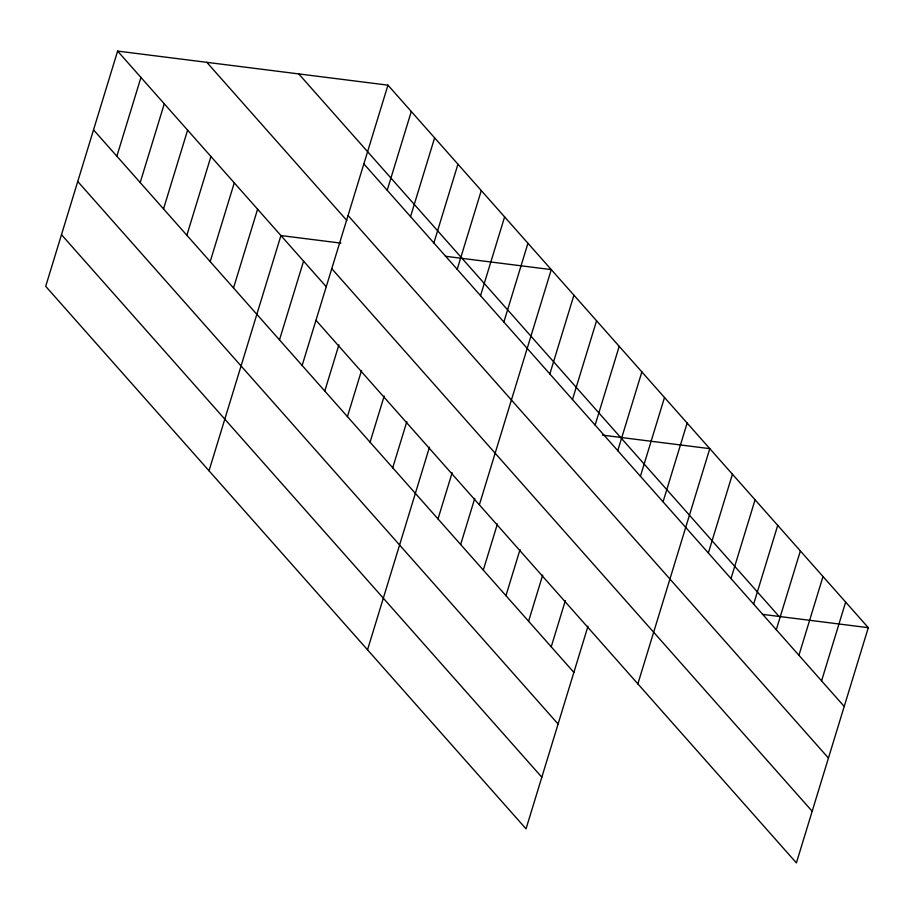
<?xml version="1.0" encoding="UTF-8"?>
<svg xmlns="http://www.w3.org/2000/svg" width="914" height="914" viewBox="0 0 914 914"><rect width="100%" height="100%" fill="white"/><g stroke="black" fill="none" stroke-linecap="round" stroke-linejoin="round"><path stroke-width="1.37" d="M316.05 320.368L796.391 862.907L868.3 627.678L387.959 85.151L117.609 51.093L45.7 286.322L526.041 828.849L587.988 626.227M116.866 156.214L140.95 77.45M140.196 182.56L164.28 103.796M163.526 208.918L187.61 130.154M186.856 235.264L210.94 156.5M210.186 261.621L234.27 182.857M233.516 287.967L257.599 209.203M209.02 470.779L280.929 235.561L340.865 243.113M279.49 339.905L303.574 261.13M302.134 365.474L387.959 85.151M324.778 391.055L338.9 344.875M387.205 190.261L411.289 111.497M347.423 416.624L361.544 370.456M410.535 216.618L434.618 137.854M370.067 442.205L384.188 396.036M433.876 242.964L457.948 164.2M392.712 467.785L406.833 421.605M457.206 269.322L481.278 190.558M367.531 649.82L429.477 447.186M480.536 295.668L504.608 216.904M438.012 518.935L452.122 472.767M503.865 322.025L527.949 243.261M460.656 544.516L474.766 498.336M479.359 504.836L551.279 269.607L445.347 256.263M483.3 570.085L497.41 523.916M549.84 373.952L573.923 295.188M505.945 595.665L520.055 549.497M572.484 399.532L596.568 320.768M528.589 621.246L542.699 575.066M595.128 425.101L619.212 346.337M551.233 646.815L565.343 600.647M617.773 450.682L641.856 371.918M640.417 476.263L664.501 397.499M663.061 501.832L687.145 423.068M637.869 683.866L709.79 448.648L602.463 435.133M708.35 552.993L732.434 474.217M730.994 578.562L755.078 499.798M753.639 604.143L777.723 525.379M776.283 629.712L800.367 550.948M798.927 655.292L823.011 576.528M821.572 680.873L845.656 602.109M762.379 614.345L868.3 627.678M298.741 73.908L779.082 616.447M363.875 163.914L844.216 706.442M348.097 215.544L828.438 758.072M206.827 62.335L346.817 220.445M331.828 268.739L812.169 811.266M117.609 51.093L326.218 286.71M93.536 129.868L573.878 672.396M77.747 181.498L558.088 724.025M61.489 234.692L541.831 777.22"/></g></svg>
